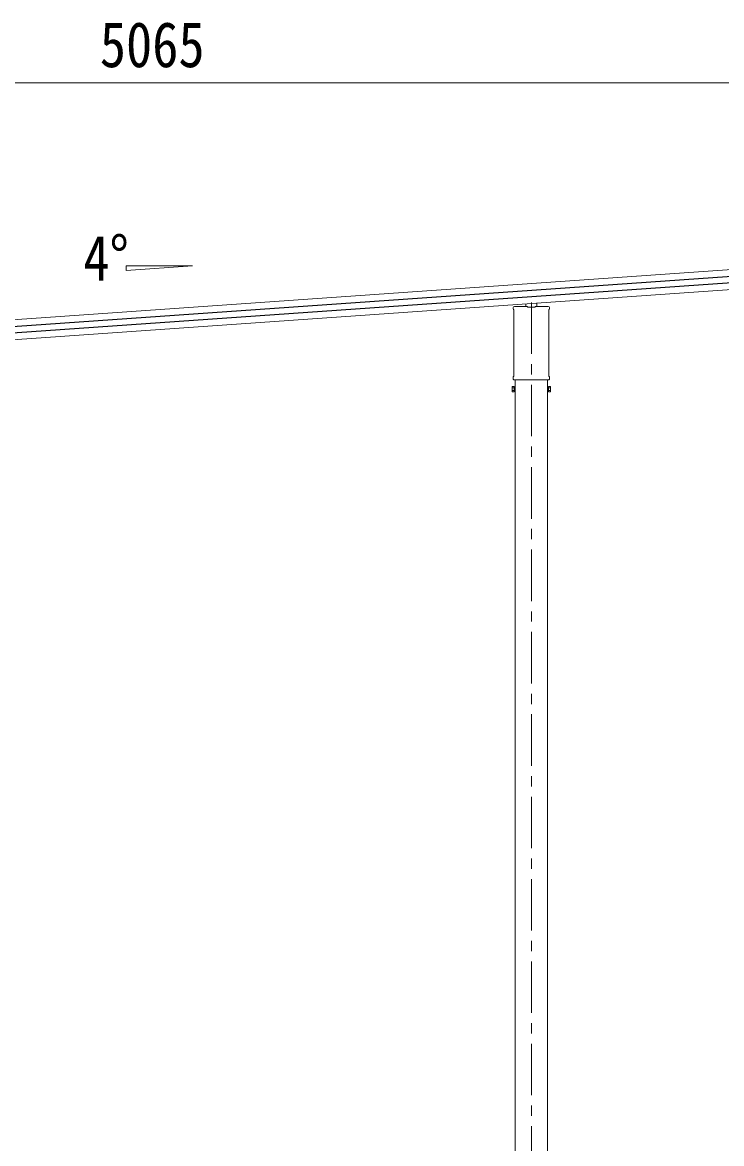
# Model space of a CAD drawing. Units: millimetres at full size, sheet at 1:40; details may follow other scales. Extents: x -11243 to 11243, y -7760 to 7760.
# Drawn here: x 4658 to 7374, y -4665 to -309 of the extents above; entities that cross this region are included whole.
import ezdxf
from ezdxf.enums import TextEntityAlignment as Align

# ---------------------------------------------------------------- set-up
doc = ezdxf.new("R2010")
doc.units = ezdxf.units.MM
doc.header["$LTSCALE"] = 40
doc.linetypes.add('CHAIN1', pattern=[8, 5, -1, 1, -1])
for name, color, linetype, lineweight in [('0-1_本体', 5, 'CHAIN1', 9), ('0-3_ELV2', 4, 'Continuous', 9), ('0-6_OTH_LINE', 6, 'Continuous', 9), ('0-7_SHAPE', 4, 'Continuous', 9)]:
    doc.layers.add(name, color=color, linetype=linetype, lineweight=lineweight)
doc.styles.add('ＭＳ ゴシック', font='')
doc.styles.get('ＭＳ ゴシック').set_extended_font_data('MS Gothic')

msp = doc.modelspace()

# ---------------------------------------------------------------- linework, layer by layer
at = {"layer": '0-1_本体'}
msp.add_line((6634.95, -1397.08), (6634.95, -5234.43), dxfattribs=at)
at = {"layer": '0-3_ELV2'}
for p, q in [((2730.75, -1596.51), (7628.99, -1253.99)), ((2732.56, -1622.41), (7630.8, -1279.89)), ((2732.66, -1623.8), (7630.9, -1281.28)), ((2734.28, -1647.03), (7632.52, -1304.51)), ((2734.38, -1648.44), (7632.62, -1305.92)), ((2736.19, -1674.32), (7634.43, -1331.8)), ((6564.7, -1422.01), (6564.7, -1417.26)), ((6566.49, -1425.47), (6566.49, -1425.47)), ((6566.7, -1425.88), (6566.7, -1682.63)), ((6568.95, -1413.01), (6618.95, -1413.01)), ((6613.95, -1413.01), (6613.95, -1403.16)), ((6619.45, -1415.01), (6619.45, -1413.51)), ((6650.45, -1415.01), (6619.45, -1415.01)), ((6650.45, -1413.51), (6650.45, -1415.01)), ((6650.95, -1413.01), (6700.95, -1413.01)), ((6655.95, -1413.01), (6655.95, -1400.22)), ((6703.2, -1682.63), (6703.2, -1425.88)), ((6703.41, -1425.47), (6703.41, -1425.47)), ((6705.2, -1417.26), (6705.2, -1422.01)), ((6564.7, -1694.51), (6564.7, -1686.51)), ((6566.4, -1697.91), (6566.4, -1697.91)), ((6566.49, -1683.04), (6566.49, -1683.04)), ((6566.7, -1698.01), (6566.68, -1698.01)), ((6566.7, -1698.01), (6703.2, -1698.01)), ((6572.45, -1698.01), (6572.45, -5199.69)), ((6697.45, -5199.69), (6697.45, -1698.01)), ((6703.22, -1698.01), (6703.2, -1698.01)), ((6703.41, -1683.04), (6703.41, -1683.04)), ((6705.2, -1686.51), (6705.2, -1694.51)), ((6560.95, -1725.41), (6561.71, -1724.09)), ((6560.95, -1725.41), (6560.95, -1742.41)), ((6567.95, -1724.09), (6561.71, -1724.09)), ((6567.95, -1729), (6561.71, -1729)), ((6567.95, -1738.81), (6561.71, -1738.81)), ((6567.95, -1743.72), (6567.95, -1724.09)), ((6567.95, -1724.71), (6570.45, -1724.71)), ((6701.95, -1724.71), (6699.45, -1724.71)), ((6701.95, -1743.72), (6701.95, -1724.09)), ((6701.95, -1724.09), (6708.19, -1724.09)), ((6701.95, -1729), (6708.19, -1729)), ((6701.95, -1738.81), (6708.19, -1738.81)), ((6708.95, -1725.41), (6708.19, -1724.09)), ((6708.95, -1725.41), (6708.95, -1742.41)), ((6560.95, -1742.41), (6561.71, -1743.72)), ((6567.95, -1743.72), (6561.71, -1743.72)), ((6570.45, -1743.11), (6567.95, -1743.11)), ((6699.45, -1743.11), (6701.95, -1743.11)), ((6701.95, -1743.72), (6708.19, -1743.72)), ((6708.95, -1742.41), (6708.19, -1743.72))]:
    msp.add_line(p, q, dxfattribs=at)
for points in [[(6566.51, -1697.97), (6566.45, -1697.94), (6566.4, -1697.91)], [(6566.68, -1698.01), (6566.52, -1697.97), (6566.51, -1697.97)], [(6703.39, -1697.97), (6703.23, -1698.01), (6703.22, -1698.01)], [(6703.5, -1697.91), (6703.5, -1697.91), (6703.39, -1697.97)]]:
    msp.add_lwpolyline(points, dxfattribs=at)
for points in [[(6570.45, -1744.41), (6570.45, -1723.41), (6572.45, -1723.41), (6572.45, -1744.41)], [(6699.45, -1744.41), (6699.45, -1723.41), (6697.45, -1723.41), (6697.45, -1744.41)]]:
    msp.add_lwpolyline(points, close=True, dxfattribs=at)
for centre, radius, start, end in [((6568.95, -1417.26), 4.25, 90, 180), ((6568.95, -1422.01), 4.25, 180, 234.62358), ((6566.2, -1425.88), 0.5, 0.0463, 54.58271), ((6700.95, -1417.26), 4.25, 0, 90), ((6703.7, -1425.88), 0.5, 125.41729, 179.9537), ((6700.95, -1422.01), 4.25, 305.37642, 0), ((6568.95, -1686.51), 4.25, 125.37642, 180), ((6568.95, -1694.51), 4.25, 180, 233.11111), ((6566.2, -1682.63), 0.5, 305.4181, 359.95288), ((6703.7, -1682.63), 0.5, 180.04713, 234.58188), ((6700.95, -1686.51), 4.25, 0, 54.62358), ((6700.95, -1694.51), 4.25, 306.88889, 360), ((6565.29, -1726.55), 4.34, 145.61575, 214.38425), ((6565.29, -1741.27), 4.34, 145.61575, 214.38425), ((6577.19, -1733.91), 16.24, 162.41205, 197.58795), ((6704.6, -1726.55), 4.34, 325.61575, 34.38425), ((6692.71, -1733.91), 16.24, 342.41205, 17.58795), ((6704.6, -1741.27), 4.34, 325.61575, 34.38425)]:
    msp.add_arc(centre, radius, start, end, dxfattribs=at)
for centre, major_axis, ratio, start_param, end_param in [((6619.01, -1413.44), (0.481, -0.181), 0.828259, 1.9947436, 1.996569), ((6618.95, -1413.51), (0.354, 0.354), 0.999467, 5.4996506, 7.06672), ((6619.01, -1413.44), (-0.181, 0.481), 0.828259, 4.2866163, 4.2884417), ((6650.95, -1413.51), (0.354, -0.354), 0.999467, 2.358058, 3.9251274), ((6650.89, -1413.44), (0.181, 0.481), 0.828259, 1.9947436, 1.996569), ((6650.89, -1413.44), (0.481, 0.181), 0.828259, 1.1450236, 1.146849)]:
    msp.add_ellipse(centre, major_axis=major_axis, ratio=ratio, start_param=start_param, end_param=end_param, dxfattribs=at)
at = {"layer": '0-6_OTH_LINE'}
msp.add_line((7691.01, -543.86), (2626.47, -543.86), dxfattribs=at)
at = {"layer": '0-7_SHAPE'}
for p, q in [((5061.32, -1254.89), (5319.33, -1254.89)), ((5061.32, -1272.94), (5319.33, -1254.89)), ((5061.32, -1254.89), (5061.32, -1272.94))]:
    msp.add_line(p, q, dxfattribs=at)

# ---------------------------------------------------------------- texts
at = {"layer": '0-6_OTH_LINE', "color": 7, "style": 'ＭＳ ゴシック', "width": 0.85}
msp.add_text('5065', height=176, dxfattribs=at).set_placement((4958.74, -535.86), align=Align.BOTTOM_LEFT)
at = {"layer": '0-7_SHAPE', "color": 7, "style": 'ＭＳ ゴシック', "width": 0.85}
msp.add_text('4°', height=176, dxfattribs=at).set_placement((4894.5, -1365.44), align=Align.BOTTOM_LEFT)

doc.saveas('drawing.dxf')
